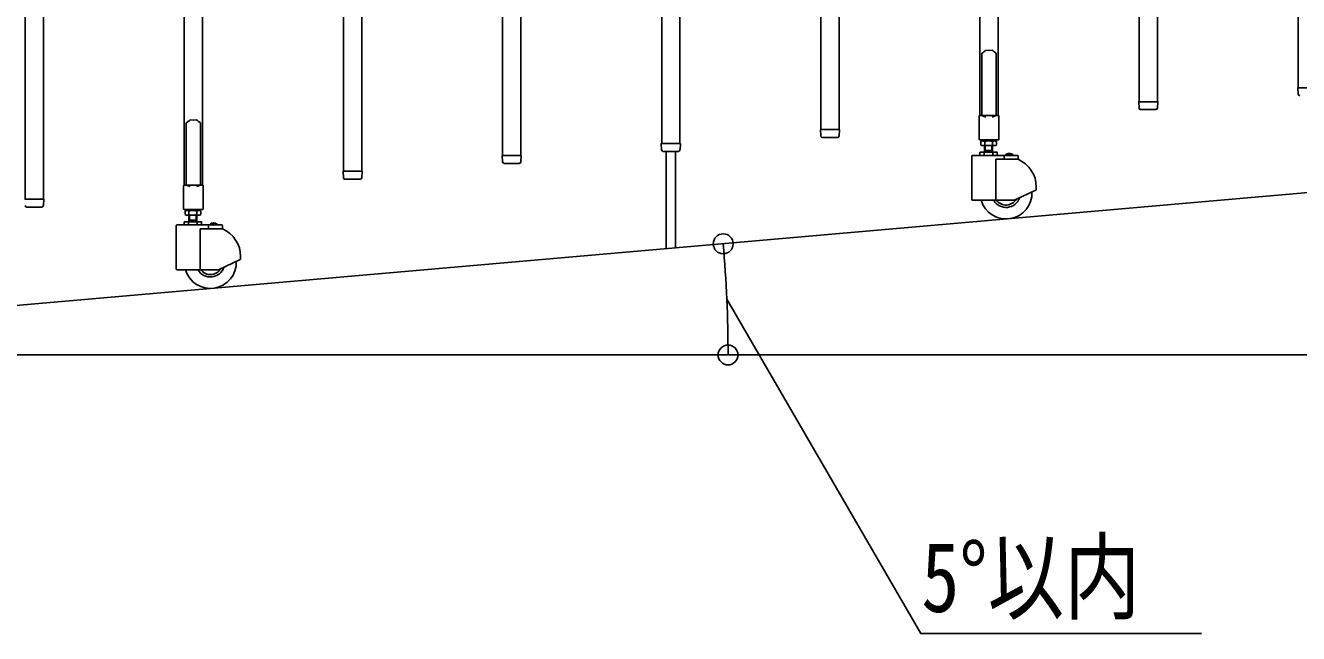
# Model space of a CAD drawing. Units: millimetres, scale not verified. Extents: x -16832 to 16820, y -11880 to 11880.
# Drawn here: x -11300 to -9700, y -1829 to -1064 of the extents above; entities that cross this region are included whole.
import ezdxf
from ezdxf.enums import TextEntityAlignment as Align

# ---------------------------------------------------------------- set-up
doc = ezdxf.new("R2010")
doc.units = ezdxf.units.MM
doc.header["$LTSCALE"] = 50
for name, color, linetype in [('0-3_YKK_13', 4, 'Continuous'), ('0-4_YKK_A1', 4, 'Continuous'), ('0-5_YKK_D', 6, 'Continuous')]:
    doc.layers.add(name, color=color, linetype=linetype)
doc.styles.add('ＭＳ ゴシック', font='')
doc.styles.get('ＭＳ ゴシック').set_extended_font_data('MS Gothic')

msp = doc.modelspace()

# ---------------------------------------------------------------- linework, layer by layer
at = {"layer": '0-3_YKK_13'}
for p, q in [((-10097.42, -1098.48), (-10097.42, -1176.93)), ((-10088.42, -1095.23), (-10092.42, -1094.8)), ((-10088.42, -1095.23), (-10084.42, -1094.8)), ((-10084.42, -1094.8), (-10083.42, -1095.7)), ((-10083.42, -1095.7), (-10081.92, -1096.93)), ((-10081.92, -1096.93), (-10080.42, -1097.94)), ((-10080.42, -1097.94), (-10079.42, -1098.48)), ((-10079.42, -1098.48), (-10079.42, -1176.93)), ((-9699.97, -1149.74), (-9700.42, -1142.35)), ((-9676.72, -1142.03), (-9700.12, -1142.03)), ((-9699.97, -1149.74), (-9699.95, -1150.15)), ((-9899.97, -1167.24), (-9900.42, -1159.85)), ((-9876.72, -1159.53), (-9900.12, -1159.53)), ((-9899.97, -1167.24), (-9899.95, -1167.65)), ((-9876.9, -1167.65), (-9876.88, -1167.24)), ((-9876.88, -1167.24), (-9876.43, -1159.85)), ((-11088.42, -1182.71), (-11092.42, -1182.29)), ((-11088.42, -1182.71), (-11084.42, -1182.29)), ((-11084.42, -1182.29), (-11083.42, -1183.19)), ((-11083.42, -1183.19), (-11081.92, -1184.41)), ((-10100.72, -1177.53), (-10100.72, -1206.93)), ((-10097.42, -1176.93), (-10100.12, -1176.93)), ((-10097.42, -1176.93), (-10092.42, -1178.93)), ((-10079.42, -1176.93), (-10084.42, -1178.93)), ((-10076.72, -1176.93), (-10079.42, -1176.93)), ((-10076.12, -1206.93), (-10076.12, -1177.53)), ((-9897.95, -1169.53), (-9878.9, -1169.53)), ((-11097.42, -1185.97), (-11097.42, -1264.41)), ((-11081.92, -1184.41), (-11080.42, -1185.43)), ((-11080.42, -1185.43), (-11079.42, -1185.97)), ((-11079.42, -1185.97), (-11079.42, -1264.41)), ((-10299.97, -1202.23), (-10300.42, -1194.84)), ((-10276.72, -1194.52), (-10300.12, -1194.52)), ((-10276.88, -1202.23), (-10276.43, -1194.84)), ((-10499.97, -1219.73), (-10500.42, -1212.34)), ((-10476.72, -1212.02), (-10500.12, -1212.02)), ((-10476.88, -1219.73), (-10476.43, -1212.34)), ((-10299.97, -1202.23), (-10299.95, -1202.64)), ((-10297.95, -1204.52), (-10278.9, -1204.52)), ((-10276.9, -1202.64), (-10276.88, -1202.23)), ((-10100.12, -1207.53), (-10076.72, -1207.53)), ((-10699.97, -1234.88), (-10700.42, -1227.49)), ((-10676.72, -1227.17), (-10700.12, -1227.17)), ((-10676.88, -1234.88), (-10676.43, -1227.49)), ((-10499.97, -1219.73), (-10499.95, -1220.14)), ((-10497.95, -1222.02), (-10478.9, -1222.02)), ((-10494.42, -1222.02), (-10494.42, -1344.54)), ((-10482.42, -1222.02), (-10482.42, -1343.49)), ((-10476.9, -1220.14), (-10476.88, -1219.73)), ((-10899.97, -1254.73), (-10900.42, -1247.33)), ((-10876.72, -1247.02), (-10900.12, -1247.02)), ((-10876.88, -1254.73), (-10876.43, -1247.33)), ((-10699.97, -1234.88), (-10699.95, -1235.29)), ((-10697.95, -1237.17), (-10678.9, -1237.17)), ((-10676.9, -1235.29), (-10676.88, -1234.88)), ((-10899.97, -1254.73), (-10899.95, -1255.14)), ((-10897.95, -1257.02), (-10878.9, -1257.02)), ((-10876.9, -1255.14), (-10876.88, -1254.73)), ((-11100.72, -1265.01), (-11100.72, -1294.41)), ((-11097.42, -1264.41), (-11100.12, -1264.41)), ((-11097.42, -1264.41), (-11092.42, -1266.41)), ((-11079.42, -1264.41), (-11084.42, -1266.41)), ((-11076.72, -1264.41), (-11079.42, -1264.41)), ((-11076.12, -1294.41), (-11076.12, -1265.01)), ((-11276.72, -1282.01), (-11300.12, -1282.01)), ((-11297.95, -1292.01), (-11278.9, -1292.01)), ((-11276.9, -1290.13), (-11276.88, -1289.72)), ((-11276.88, -1289.72), (-11276.43, -1282.33)), ((-11100.12, -1295.01), (-11076.72, -1295.01))]:
    msp.add_line(p, q, dxfattribs=at)
for points in [[(-10094.92, -1096.93), (-10096.42, -1097.94), (-10097.42, -1098.48)], [(-10092.42, -1094.8), (-10093.42, -1095.7), (-10094.92, -1096.93)], [(-11092.42, -1182.29), (-11093.42, -1183.19), (-11094.92, -1184.41)], [(-11094.92, -1184.41), (-11096.42, -1185.43), (-11097.42, -1185.97)]]:
    msp.add_lwpolyline(points, dxfattribs=at)
for centre, radius, start, end in [((-9700.12, -1142.33), 0.3, 90, 183.5), ((-9697.95, -1150.03), 2, 183.5, 270), ((-9900.12, -1159.83), 0.3, 90, 183.5), ((-9897.95, -1167.53), 2, 183.5, 270), ((-9878.9, -1167.53), 2, 270, 356.5), ((-9876.72, -1159.83), 0.3, 356.5, 90), ((-10100.12, -1177.53), 0.6, 90, 180), ((-10076.72, -1177.53), 0.6, 0, 90), ((-10300.12, -1194.82), 0.3, 90, 183.5), ((-10276.72, -1194.82), 0.3, 356.5, 90), ((-10500.12, -1212.32), 0.3, 90, 183.5), ((-10476.72, -1212.32), 0.3, 356.5, 90), ((-10297.95, -1202.52), 2, 183.5, 270), ((-10278.9, -1202.52), 2, 270, 356.5), ((-10100.12, -1206.93), 0.6, 180, 270), ((-10076.72, -1206.93), 0.6, 270, 0), ((-10700.12, -1227.47), 0.3, 90, 183.5), ((-10676.72, -1227.47), 0.3, 356.5, 90), ((-10497.95, -1220.02), 2, 183.5, 270), ((-10478.9, -1220.02), 2, 270, 356.5), ((-10900.12, -1247.32), 0.3, 90, 183.5), ((-10876.72, -1247.32), 0.3, 356.5, 90), ((-10697.95, -1235.17), 2, 183.5, 270), ((-10678.9, -1235.17), 2, 270, 356.5), ((-10897.95, -1255.02), 2, 183.5, 270), ((-10878.9, -1255.02), 2, 270, 356.5), ((-11100.12, -1265.01), 0.6, 90, 180), ((-11076.72, -1265.01), 0.6, 0, 90), ((-11297.95, -1290.01), 2, 183.5, 270), ((-11278.9, -1290.01), 2, 270, 356.5), ((-11276.72, -1282.31), 0.3, 356.5, 90), ((-11100.12, -1294.41), 0.6, 180, 270), ((-11076.72, -1294.41), 0.6, 270, 0)]:
    msp.add_arc(centre, radius, start, end, dxfattribs=at)
at = {"layer": '0-4_YKK_A1'}
for p, q in [((-12353.25, -1507.16), (-7556.47, -1087.5)), ((-10098.89, -1214.07), (-10097.57, -1214.83)), ((-10097.67, -1207.03), (-10097.67, -1208.83)), ((-10080.57, -1214.83), (-10097.57, -1214.83)), ((-10094.07, -1214.83), (-10094.07, -1223.03)), ((-10093.98, -1214.07), (-10093.98, -1209.58)), ((-10093.26, -1214.83), (-10093.26, -1221.03)), ((-10084.88, -1214.82), (-10084.88, -1221.03)), ((-10084.17, -1214.07), (-10084.17, -1209.58)), ((-10084.07, -1223.03), (-10084.07, -1214.83)), ((-10079.26, -1214.07), (-10080.57, -1214.83)), ((-10110.07, -1228.03), (-10110.07, -1282.53)), ((-10109.07, -1227.03), (-10053.07, -1227.03)), ((-10100.04, -1227.03), (-10100.04, -1223.03)), ((-10094.56, -1227.03), (-10094.56, -1223.03)), ((-10094.07, -1221.03), (-10084.07, -1221.03)), ((-10093.26, -1221.03), (-10094.07, -1222.43)), ((-10084.88, -1221.03), (-10084.07, -1222.43)), ((-10083.59, -1227.03), (-10083.59, -1223.03)), ((-10069.46, -1228.03), (-10069.46, -1232.03)), ((-10058.37, -1226.51), (-10067.77, -1226.51)), ((-10067.77, -1227.03), (-10067.77, -1226.51)), ((-10058.37, -1227.03), (-10067.77, -1227.03)), ((-10058.37, -1227.03), (-10058.37, -1226.51)), ((-10052.07, -1228.03), (-10052.07, -1232.03)), ((-10080.13, -1232.03), (-10080.13, -1283.53)), ((-10080.06, -1232.03), (-10052.07, -1232.03)), ((-10057.07, -1283.53), (-10029.65, -1270.74)), ((-10029.07, -1266.94), (-10029.07, -1269.83)), ((-11097.67, -1294.51), (-11097.67, -1296.31)), ((-10057.07, -1283.53), (-10109.07, -1283.53)), ((-11100.04, -1314.51), (-11100.04, -1310.51)), ((-11098.89, -1301.55), (-11097.57, -1302.31)), ((-11080.57, -1302.31), (-11097.57, -1302.31)), ((-11094.56, -1314.51), (-11094.56, -1310.51)), ((-11094.07, -1302.31), (-11094.07, -1310.51)), ((-11094.07, -1308.51), (-11084.07, -1308.51)), ((-11093.26, -1308.51), (-11094.07, -1309.92)), ((-11093.98, -1301.55), (-11093.98, -1297.07)), ((-11093.26, -1302.31), (-11093.26, -1308.51)), ((-11084.88, -1302.31), (-11084.88, -1308.51)), ((-11084.88, -1308.51), (-11084.07, -1309.92)), ((-11084.17, -1301.55), (-11084.17, -1297.07)), ((-11084.07, -1310.51), (-11084.07, -1302.31)), ((-11083.59, -1314.51), (-11083.59, -1310.51)), ((-11079.26, -1301.55), (-11080.57, -1302.31)), ((-11110.07, -1315.51), (-11110.07, -1370.01)), ((-11109.07, -1314.51), (-11053.07, -1314.51)), ((-11080.13, -1319.51), (-11080.13, -1371.01)), ((-11080.06, -1319.51), (-11052.07, -1319.51)), ((-11069.46, -1315.51), (-11069.46, -1319.51)), ((-11058.37, -1314), (-11067.77, -1314)), ((-11067.77, -1314.51), (-11067.77, -1314)), ((-11058.37, -1314.51), (-11067.77, -1314.51)), ((-11058.37, -1314.51), (-11058.37, -1314)), ((-11052.07, -1315.51), (-11052.07, -1319.51)), ((-11057.07, -1371.01), (-11029.65, -1358.23)), ((-11029.07, -1354.43), (-11029.07, -1357.32)), ((-11057.07, -1371.01), (-11109.07, -1371.01))]:
    msp.add_line(p, q, dxfattribs=at)
for points in [[(-9699.92, -162.03), (-9676.92, -162.03), (-9676.92, -1142.03), (-9699.92, -1142.03)], [(-9899.92, -179.53), (-9876.92, -179.53), (-9876.92, -1159.53), (-9899.92, -1159.53)], [(-10099.92, -197.03), (-10076.92, -197.03), (-10076.92, -1177.03), (-10099.92, -1177.03)], [(-10299.92, -214.52), (-10276.92, -214.52), (-10276.92, -1194.52), (-10299.92, -1194.52)], [(-10499.92, -232.02), (-10476.92, -232.02), (-10476.92, -1212.02), (-10499.92, -1212.02)], [(-10699.92, -247.17), (-10676.92, -247.17), (-10676.92, -1227.17), (-10699.92, -1227.17)], [(-10899.92, -267.02), (-10876.92, -267.02), (-10876.92, -1247.02), (-10899.92, -1247.02)], [(-11099.92, -284.51), (-11076.92, -284.51), (-11076.92, -1264.51), (-11099.92, -1264.51)], [(-11299.92, -302.01), (-11276.92, -302.01), (-11276.92, -1282.01), (-11299.92, -1282.01)]]:
    msp.add_lwpolyline(points, close=True, dxfattribs=at)
for points in [[(-10098.89, -1214.07), (-10098.89, -1209.58), (-10097.57, -1208.83)], [(-10097.67, -1208.83), (-10080.47, -1208.83), (-10080.47, -1207.03)], [(-10079.26, -1214.07), (-10079.26, -1209.58), (-10080.57, -1208.83), (-10097.57, -1208.83)], [(-10078.1, -1227.03), (-10078.1, -1223.03), (-10100.04, -1223.03)], [(-10065.17, -1224.87), (-10064.22, -1226.82), (-10063.07, -1227.43)], [(-10060.97, -1224.87), (-10061.92, -1226.82), (-10063.07, -1227.43)], [(-11097.67, -1296.31), (-11080.47, -1296.31), (-11080.47, -1294.51)], [(-11078.1, -1314.51), (-11078.1, -1310.51), (-11100.04, -1310.51)], [(-11098.89, -1301.55), (-11098.89, -1297.07), (-11097.57, -1296.31)], [(-11079.26, -1301.55), (-11079.26, -1297.07), (-11080.57, -1296.31), (-11097.57, -1296.31)], [(-11065.17, -1312.36), (-11064.22, -1314.31), (-11063.07, -1314.92)], [(-11060.97, -1312.36), (-11061.92, -1314.31), (-11063.07, -1314.92)]]:
    msp.add_lwpolyline(points, dxfattribs=at)
for centre, radius, start, end in [((-10096.43, -1213.17), 4.34, 55.61575, 124.38425), ((-10096.43, -1210.48), 4.34, 235.61575, 304.38425), ((-10089.07, -1225.07), 16.24, 72.41205, 107.58795), ((-10089.07, -1198.58), 16.24, 252.41205, 287.58795), ((-10081.71, -1213.17), 4.34, 55.61575, 124.38425), ((-10081.71, -1210.48), 4.34, 235.61575, 304.38425), ((-10109.07, -1228.03), 1, 90, 180), ((-10070.46, -1228.03), 1, 0, 90), ((-10063.07, -1231.07), 6.55, 44.12696, 135.87304), ((-10053.07, -1228.03), 1, 0, 90), ((-10067.07, -1266.94), 38, 0, 66.75044), ((-10067.07, -1274.53), 32.5, 196.07665, 2.6035), ((-10030.07, -1269.83), 1, 295, 0), ((-10109.07, -1282.53), 1, 180, 270), ((-10067.07, -1274.53), 18, 210, 341.53259), ((-10067.07, -1274.53), 15, 216.8699, 329.35772), ((-11096.43, -1300.66), 4.34, 55.61575, 124.38425), ((-11096.43, -1297.97), 4.34, 235.61575, 304.38425), ((-11089.07, -1312.55), 16.24, 72.41205, 107.58795), ((-11089.07, -1286.07), 16.24, 252.41205, 287.58795), ((-11081.71, -1300.66), 4.34, 55.61575, 124.38425), ((-11081.71, -1297.97), 4.34, 235.61575, 304.38425), ((-11109.07, -1315.51), 1, 90, 180), ((-11070.46, -1315.51), 1, 0, 90), ((-11063.07, -1318.56), 6.55, 44.12696, 135.87304), ((-11053.07, -1315.51), 1, 0, 90), ((-11067.07, -1354.43), 38, 0, 66.75044), ((-11030.07, -1357.32), 1, 295, 0), ((-11109.07, -1370.01), 1, 180, 270), ((-11067.07, -1362.01), 32.5, 196.07665, 2.6035), ((-11067.07, -1362.01), 18, 210, 341.53259), ((-11067.07, -1362.01), 15, 216.8699, 329.35772)]:
    msp.add_arc(centre, radius, start, end, dxfattribs=at)
at = {"layer": '0-5_YKK_D'}
for p, q in [((-12019.92, -1478.09), (-7880.73, -1478.09)), ((-11873.48, -1478.08), (-10415.52, -1478.08))]:
    msp.add_line(p, q, dxfattribs=at)
msp.add_lwpolyline([(-10418.05, -1408.1), (-10174.38, -1828.51), (-9821.58, -1828.51)], dxfattribs=at)
for centre in [(-10422.62, -1338.26), (-10416.52, -1478.08)]:
    msp.add_circle(centre, 12.5, dxfattribs=at)
msp.add_arc((-12020.86, -1478.08), 1604.34, 360, 5, dxfattribs=at)

# ---------------------------------------------------------------- texts
at = {"layer": '0-5_YKK_D', "style": 'ＭＳ ゴシック', "width": 0.8}
msp.add_text('5°以内', height=87.98, dxfattribs=at).set_placement((-10173.58, -1827.71), align=Align.BOTTOM_LEFT)

doc.saveas('drawing.dxf')
